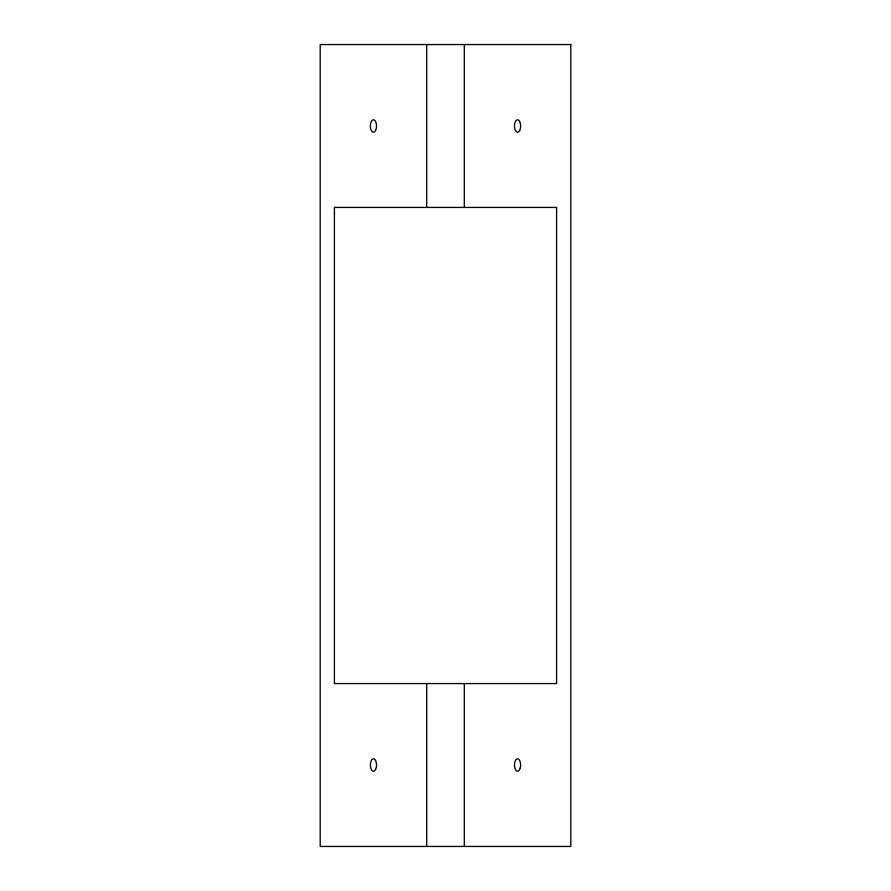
<?xml version="1.0" encoding="UTF-8"?>
<svg xmlns="http://www.w3.org/2000/svg" width="891" height="891" viewBox="0 0 891 891"><rect width="100%" height="100%" fill="white"/><g stroke="black" fill="none" stroke-linecap="round" stroke-linejoin="round"><path stroke-width="1.34" d="M464.3 44.55L464.3 207.436M464.3 683.564L464.3 846.45M426.711 44.55L426.711 207.436M426.7 683.564L426.7 846.45M570.797 44.55L320.203 44.55L320.203 846.45L570.797 846.45L570.797 44.55M556.597 207.436L334.403 207.436L334.403 683.564L556.597 683.564L556.597 207.436M375.634 130.42A6.259 3.085 -90 0 0 374.253 119.94A6.259 3.085 -90 0 0 370.467 127.613A6.259 3.085 -90 0 0 375.634 130.42M375.634 769.434A6.259 3.085 -90 0 0 374.253 758.954A6.259 3.085 -90 0 0 370.467 766.628A6.259 3.085 -90 0 0 375.634 769.434M520.221 768.142A6.259 3.085 -90 0 0 517.548 758.742A6.259 3.085 -90 0 0 514.875 768.142A6.259 3.085 -90 0 0 520.221 768.142M519.731 130.42A6.259 3.085 -90 0 0 518.35 119.94A6.259 3.085 -90 0 0 514.564 127.613A6.259 3.085 -90 0 0 519.731 130.42"/></g></svg>
